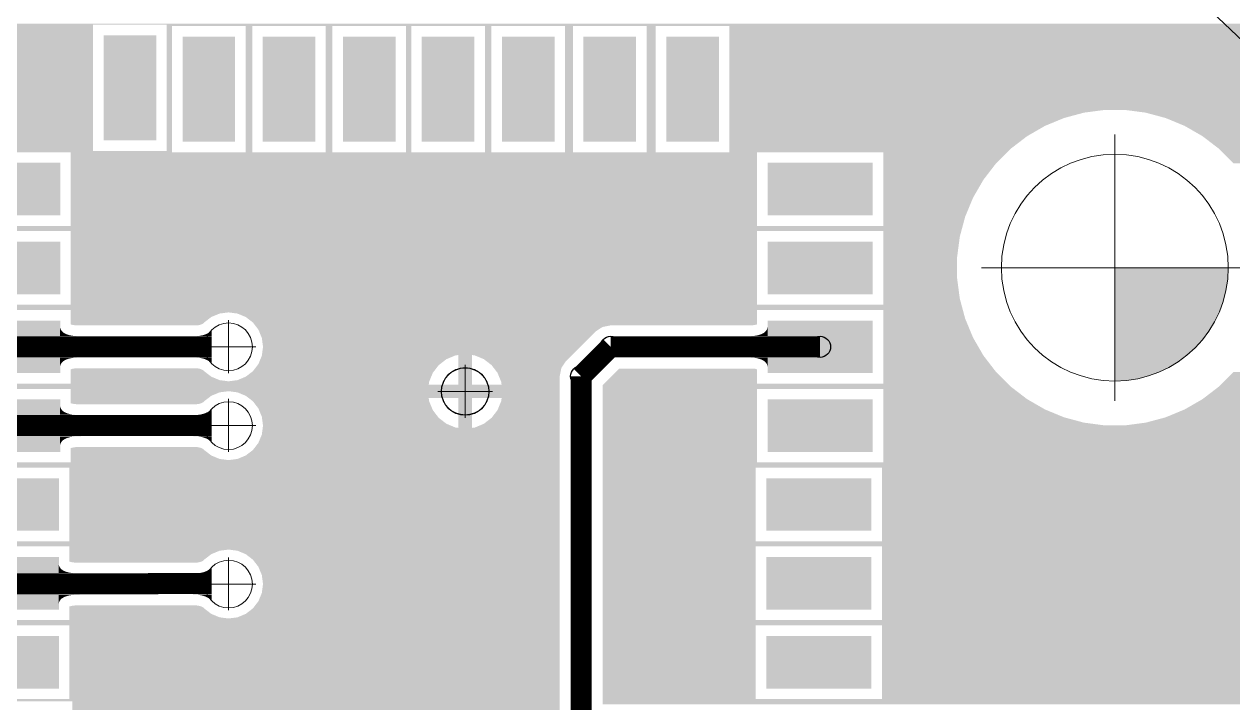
# Model space of a CAD drawing. Header units: millimetres. Extents: x -3633 to 871, y -630 to 261.
# Drawn here: x -1453.87 to -1407.72, y 173.95 to 199.87 of the extents above; entities that cross this region are included whole.
import ezdxf

# ---------------------------------------------------------------- set-up
doc = ezdxf.new("R2010")
doc.units = ezdxf.units.MM
for name, color, linetype in [('DRILL', 7, 'Continuous'), ('DRILL GOST', 7, 'Continuous'), ('TOP_LAYER', 7, 'Continuous'), ('TOP_PASTE', 8, 'Continuous')]:
    doc.layers.add(name, color=color, linetype=linetype)

# ---------------------------------------------------------------- blocks, each defined once
blk = doc.blocks.new('ROUND_26')
blk.add_circle((0, 0), 0.01772)
blk = doc.blocks.new('RECTANGLE_18')
blk.add_solid([(0.03937, 0.01969), (0.03937, -0.01969), (-0.03937, 0.01969), (-0.03937, -0.01969)])
blk = doc.blocks.new('RECTANGLE_19')
blk.add_solid([(0.01969, 0.03937), (0.01969, -0.03937), (-0.01969, 0.03937), (-0.01969, -0.03937)])
blk = doc.blocks.new('ROUND_2')
blk.add_circle((0, 0), 0.00787)

msp = doc.modelspace()

# ---------------------------------------------------------------- hatches: boundary and pattern name
at = {"layer": 'DRILL', "lineweight": 0}
h = msp.add_hatch(color=256, dxfattribs=at)
h.dxf.hatch_style = 1
h.paths.add_polyline_path([(-1407.891, 190.567), (-1412.223, 190.567), (-1412.223, 186.235, 0.414214)])

# ---------------------------------------------------------------- linework, layer by layer
for p, q in [((-1412.223, 190.567), (-1412.223, 195.653)), ((-1412.223, 194.899), (-1412.223, 186.235)), ((-1412.223, 194.002), (-1412.223, 187.25)), ((-1412.223, 193.479), (-1412.223, 187.755)), ((-1412.223, 190.567), (-1417.309, 190.567)), ((-1412.223, 190.567), (-1416.555, 190.567)), ((-1415.725, 190.567), (-1408.349, 190.567)), ((-1412.223, 190.567), (-1407.891, 190.567)), ((-1412.223, 190.567), (-1407.137, 190.567)), ((-1412.223, 190.567), (-1412.223, 185.481)), ((-1446.065, 188.562), (-1446.065, 186.54)), ((-1447.107, 187.543), (-1445.024, 187.543)), ((-1437.03, 186.857), (-1437.03, 184.835)), ((-1446.065, 185.552), (-1446.065, 183.53)), ((-1438.071, 185.838), (-1435.988, 185.838)), ((-1447.107, 184.533), (-1445.024, 184.533)), ((-1446.065, 179.502), (-1446.065, 177.48)), ((-1447.107, 178.483), (-1445.024, 178.483))]:
    msp.add_line(p, q, dxfattribs=at)
msp.add_circle((-1412.223, 190.567), 4.332, dxfattribs=at)
at = {"layer": 'DRILL GOST', "lineweight": 0}
for centre in [(-1446.065, 187.543), (-1437.03, 185.838), (-1446.065, 184.533), (-1446.065, 178.483)]:
    msp.add_circle(centre, 0.911, dxfattribs=at)
at = {"layer": 'TOP_LAYER', "const_width": 0.803, "elevation": 0}
for points in [[(-1454.498, 187.543), (-1446.711, 187.544)], [(-1432.601, 186.42), (-1431.478, 187.543)], [(-1431.478, 187.543), (-1423.477, 187.543)], [(-1432.601, 151.357), (-1432.601, 186.42)], [(-1454.498, 184.533), (-1446.711, 184.54)], [(-1455.167, 178.483), (-1446.711, 178.502)]]:
    msp.add_lwpolyline(points, dxfattribs=at)
at = {"layer": 'TOP_LAYER'}
for points in [[(-1452.503, 188.269), (-1452.503, 188.346), (-1452.495, 188.269), (-1452.503, 188.346)], [(-1425.487, 188.269), (-1425.479, 188.346), (-1425.479, 188.269), (-1425.479, 188.346)], [(-1452.503, 188.201), (-1452.503, 188.269), (-1452.47, 188.201), (-1452.495, 188.269)], [(-1452.503, 188.141), (-1452.503, 188.201), (-1452.43, 188.141), (-1452.47, 188.201)], [(-1452.503, 188.089), (-1452.503, 188.141), (-1452.373, 188.089), (-1452.43, 188.141)], [(-1452.503, 188.044), (-1452.503, 188.089), (-1452.3, 188.044), (-1452.373, 188.089)], [(-1452.503, 188.008), (-1452.503, 188.044), (-1452.211, 188.008), (-1452.3, 188.044)], [(-1452.503, 187.98), (-1452.503, 188.008), (-1452.106, 187.98), (-1452.211, 188.008)], [(-1452.503, 187.96), (-1452.503, 187.98), (-1451.985, 187.96), (-1452.106, 187.98)], [(-1452.503, 187.948), (-1452.503, 187.96), (-1451.847, 187.948), (-1451.985, 187.96)], [(-1452.503, 187.944), (-1452.503, 187.948), (-1451.694, 187.944), (-1451.847, 187.948)], [(-1452.503, 187.141), (-1452.503, 187.944), (-1451.694, 187.141), (-1451.694, 187.944)], [(-1447.417, 187.944), (-1447.323, 187.946), (-1446.711, 187.944), (-1446.711, 187.946)], [(-1447.417, 187.141), (-1447.417, 187.944), (-1446.711, 187.141), (-1446.711, 187.944)], [(-1447.323, 187.946), (-1447.235, 187.953), (-1446.711, 187.946), (-1446.711, 187.953)], [(-1447.235, 187.953), (-1447.152, 187.965), (-1446.711, 187.953), (-1446.711, 187.965)], [(-1447.152, 187.965), (-1447.074, 187.981), (-1446.711, 187.965), (-1446.711, 187.981)], [(-1447.074, 187.981), (-1447, 188.002), (-1446.711, 187.981), (-1446.711, 188.002)], [(-1447, 188.002), (-1446.932, 188.027), (-1446.711, 188.002), (-1446.711, 188.027)], [(-1446.932, 188.027), (-1446.869, 188.057), (-1446.711, 188.027), (-1446.711, 188.057)], [(-1446.869, 188.057), (-1446.811, 188.092), (-1446.711, 188.057), (-1446.711, 188.092)], [(-1446.811, 188.092), (-1446.758, 188.131), (-1446.711, 188.092), (-1446.711, 188.131)], [(-1446.758, 188.131), (-1446.711, 188.175), (-1446.711, 188.131), (-1446.711, 188.175)], [(-1426.282, 187.944), (-1426.129, 187.948), (-1425.479, 187.944), (-1425.479, 187.948)], [(-1426.282, 187.141), (-1426.282, 187.944), (-1425.479, 187.141), (-1425.479, 187.944)], [(-1426.129, 187.948), (-1425.993, 187.96), (-1425.479, 187.948), (-1425.479, 187.96)], [(-1425.993, 187.96), (-1425.872, 187.98), (-1425.479, 187.96), (-1425.479, 187.98)], [(-1425.872, 187.98), (-1425.768, 188.008), (-1425.479, 187.98), (-1425.479, 188.008)], [(-1425.768, 188.008), (-1425.679, 188.044), (-1425.479, 188.008), (-1425.479, 188.044)], [(-1425.679, 188.044), (-1425.607, 188.089), (-1425.479, 188.044), (-1425.479, 188.089)], [(-1425.607, 188.089), (-1425.551, 188.141), (-1425.479, 188.089), (-1425.479, 188.141)], [(-1425.551, 188.141), (-1425.511, 188.201), (-1425.479, 188.141), (-1425.479, 188.201)], [(-1425.511, 188.201), (-1425.487, 188.269), (-1425.479, 188.201), (-1425.479, 188.269)], [(-1452.503, 187.137), (-1452.503, 187.141), (-1451.847, 187.137), (-1451.694, 187.141)], [(-1452.503, 187.125), (-1452.503, 187.137), (-1451.985, 187.125), (-1451.847, 187.137)], [(-1452.503, 187.105), (-1452.503, 187.125), (-1452.106, 187.105), (-1451.985, 187.125)], [(-1452.503, 187.077), (-1452.503, 187.105), (-1452.211, 187.077), (-1452.106, 187.105)], [(-1452.503, 187.041), (-1452.503, 187.077), (-1452.3, 187.041), (-1452.211, 187.077)], [(-1452.503, 186.996), (-1452.503, 187.041), (-1452.373, 186.996), (-1452.3, 187.041)], [(-1452.503, 186.944), (-1452.503, 186.996), (-1452.43, 186.944), (-1452.373, 186.996)], [(-1452.503, 186.884), (-1452.503, 186.944), (-1452.47, 186.884), (-1452.43, 186.944)], [(-1447.323, 187.139), (-1447.417, 187.141), (-1446.711, 187.139), (-1446.711, 187.141)], [(-1447.235, 187.132), (-1447.323, 187.139), (-1446.711, 187.132), (-1446.711, 187.139)], [(-1447.152, 187.12), (-1447.235, 187.132), (-1446.711, 187.12), (-1446.711, 187.132)], [(-1447.074, 187.104), (-1447.152, 187.12), (-1446.711, 187.104), (-1446.711, 187.12)], [(-1447, 187.083), (-1447.074, 187.104), (-1446.711, 187.083), (-1446.711, 187.104)], [(-1446.932, 187.058), (-1447, 187.083), (-1446.711, 187.058), (-1446.711, 187.083)], [(-1446.869, 187.028), (-1446.932, 187.058), (-1446.711, 187.028), (-1446.711, 187.058)], [(-1446.811, 186.993), (-1446.869, 187.028), (-1446.711, 186.993), (-1446.711, 187.028)], [(-1446.758, 186.954), (-1446.811, 186.993), (-1446.711, 186.954), (-1446.711, 186.993)], [(-1446.711, 186.91), (-1446.758, 186.954), (-1446.711, 186.91), (-1446.711, 186.954)], [(-1426.129, 187.137), (-1426.282, 187.141), (-1425.479, 187.137), (-1425.479, 187.141)], [(-1425.993, 187.125), (-1426.129, 187.137), (-1425.479, 187.125), (-1425.479, 187.137)], [(-1425.872, 187.105), (-1425.993, 187.125), (-1425.479, 187.105), (-1425.479, 187.125)], [(-1425.768, 187.077), (-1425.872, 187.105), (-1425.479, 187.077), (-1425.479, 187.105)], [(-1425.679, 187.041), (-1425.768, 187.077), (-1425.479, 187.041), (-1425.479, 187.077)], [(-1425.607, 186.996), (-1425.679, 187.041), (-1425.479, 186.996), (-1425.479, 187.041)], [(-1425.551, 186.944), (-1425.607, 186.996), (-1425.479, 186.944), (-1425.479, 186.996)], [(-1425.511, 186.884), (-1425.551, 186.944), (-1425.479, 186.884), (-1425.479, 186.944)], [(-1452.503, 186.816), (-1452.503, 186.884), (-1452.495, 186.816), (-1452.47, 186.884)], [(-1452.503, 186.739), (-1452.503, 186.816), (-1452.503, 186.739), (-1452.495, 186.816)], [(-1425.487, 186.816), (-1425.511, 186.884), (-1425.479, 186.816), (-1425.479, 186.884)], [(-1425.479, 186.739), (-1425.487, 186.816), (-1425.479, 186.739), (-1425.479, 186.816)], [(-1452.503, 185.26), (-1452.503, 185.336), (-1452.495, 185.26), (-1452.503, 185.336)], [(-1452.503, 185.191), (-1452.503, 185.26), (-1452.47, 185.191), (-1452.495, 185.26)], [(-1452.503, 185.131), (-1452.503, 185.191), (-1452.43, 185.131), (-1452.47, 185.191)], [(-1452.503, 185.079), (-1452.503, 185.131), (-1452.373, 185.079), (-1452.43, 185.131)], [(-1452.503, 185.035), (-1452.503, 185.079), (-1452.3, 185.035), (-1452.373, 185.079)], [(-1446.869, 185.047), (-1446.811, 185.082), (-1446.711, 185.047), (-1446.711, 185.082)], [(-1446.811, 185.082), (-1446.758, 185.121), (-1446.711, 185.082), (-1446.711, 185.121)], [(-1446.758, 185.121), (-1446.711, 185.165), (-1446.711, 185.121), (-1446.711, 185.165)], [(-1452.503, 184.999), (-1452.503, 185.035), (-1452.211, 184.999), (-1452.3, 185.035)], [(-1452.503, 184.97), (-1452.503, 184.999), (-1452.106, 184.97), (-1452.211, 184.999)], [(-1452.503, 184.95), (-1452.503, 184.97), (-1451.985, 184.95), (-1452.106, 184.97)], [(-1452.503, 184.938), (-1452.503, 184.95), (-1451.847, 184.938), (-1451.985, 184.95)], [(-1452.503, 184.934), (-1452.503, 184.938), (-1451.694, 184.934), (-1451.847, 184.938)], [(-1452.503, 184.131), (-1452.503, 184.934), (-1451.694, 184.131), (-1451.694, 184.934)], [(-1447.417, 184.934), (-1447.323, 184.937), (-1446.711, 184.934), (-1446.711, 184.937)], [(-1447.417, 184.131), (-1447.417, 184.934), (-1446.711, 184.131), (-1446.711, 184.934)], [(-1447.323, 184.937), (-1447.235, 184.944), (-1446.711, 184.937), (-1446.711, 184.944)], [(-1447.235, 184.944), (-1447.152, 184.955), (-1446.711, 184.944), (-1446.711, 184.955)], [(-1447.152, 184.955), (-1447.074, 184.971), (-1446.711, 184.955), (-1446.711, 184.971)], [(-1447.074, 184.971), (-1447, 184.992), (-1446.711, 184.971), (-1446.711, 184.992)], [(-1447, 184.992), (-1446.932, 185.017), (-1446.711, 184.992), (-1446.711, 185.017)], [(-1446.932, 185.017), (-1446.869, 185.047), (-1446.711, 185.017), (-1446.711, 185.047)], [(-1452.503, 184.127), (-1452.503, 184.131), (-1451.847, 184.127), (-1451.694, 184.131)], [(-1452.503, 184.115), (-1452.503, 184.127), (-1451.985, 184.115), (-1451.847, 184.127)], [(-1452.503, 184.095), (-1452.503, 184.115), (-1452.106, 184.095), (-1451.985, 184.115)], [(-1452.503, 184.067), (-1452.503, 184.095), (-1452.211, 184.067), (-1452.106, 184.095)], [(-1452.503, 184.031), (-1452.503, 184.067), (-1452.3, 184.031), (-1452.211, 184.067)], [(-1452.503, 183.987), (-1452.503, 184.031), (-1452.373, 183.987), (-1452.3, 184.031)], [(-1452.503, 183.934), (-1452.503, 183.987), (-1452.43, 183.934), (-1452.373, 183.987)], [(-1452.503, 183.874), (-1452.503, 183.934), (-1452.47, 183.874), (-1452.43, 183.934)], [(-1452.503, 183.806), (-1452.503, 183.874), (-1452.495, 183.806), (-1452.47, 183.874)], [(-1452.503, 183.73), (-1452.503, 183.806), (-1452.503, 183.73), (-1452.495, 183.806)], [(-1447.323, 184.129), (-1447.417, 184.131), (-1446.711, 184.129), (-1446.711, 184.131)], [(-1447.235, 184.122), (-1447.323, 184.129), (-1446.711, 184.122), (-1446.711, 184.129)], [(-1447.152, 184.11), (-1447.235, 184.122), (-1446.711, 184.11), (-1446.711, 184.122)], [(-1447.074, 184.094), (-1447.152, 184.11), (-1446.711, 184.094), (-1446.711, 184.11)], [(-1447, 184.073), (-1447.074, 184.094), (-1446.711, 184.073), (-1446.711, 184.094)], [(-1446.932, 184.048), (-1447, 184.073), (-1446.711, 184.048), (-1446.711, 184.073)], [(-1446.869, 184.018), (-1446.932, 184.048), (-1446.711, 184.018), (-1446.711, 184.048)], [(-1446.811, 183.983), (-1446.869, 184.018), (-1446.711, 183.983), (-1446.711, 184.018)], [(-1446.758, 183.944), (-1446.811, 183.983), (-1446.711, 183.944), (-1446.711, 183.983)], [(-1446.711, 183.9), (-1446.758, 183.944), (-1446.711, 183.9), (-1446.711, 183.944)], [(-1452.553, 179.21), (-1452.553, 179.286), (-1452.545, 179.21), (-1452.553, 179.286)], [(-1452.553, 179.142), (-1452.553, 179.21), (-1452.521, 179.142), (-1452.545, 179.21)], [(-1452.553, 179.081), (-1452.553, 179.142), (-1452.48, 179.081), (-1452.521, 179.142)], [(-1452.553, 179.029), (-1452.553, 179.081), (-1452.424, 179.029), (-1452.48, 179.081)], [(-1446.811, 179.032), (-1446.758, 179.072), (-1446.711, 179.032), (-1446.711, 179.072)], [(-1446.758, 179.072), (-1446.711, 179.115), (-1446.711, 179.072), (-1446.711, 179.115)], [(-1452.553, 178.985), (-1452.553, 179.029), (-1452.351, 178.985), (-1452.424, 179.029)], [(-1452.553, 178.949), (-1452.553, 178.985), (-1452.262, 178.949), (-1452.351, 178.985)], [(-1452.553, 178.921), (-1452.553, 178.949), (-1452.156, 178.921), (-1452.262, 178.949)], [(-1452.553, 178.901), (-1452.553, 178.921), (-1452.035, 178.901), (-1452.156, 178.921)], [(-1452.553, 178.889), (-1452.553, 178.901), (-1451.897, 178.889), (-1452.035, 178.901)], [(-1452.553, 178.885), (-1452.553, 178.889), (-1451.744, 178.885), (-1451.897, 178.889)], [(-1452.553, 178.081), (-1452.553, 178.885), (-1451.744, 178.081), (-1451.744, 178.885)], [(-1447.417, 178.885), (-1447.323, 178.887), (-1446.711, 178.885), (-1446.711, 178.887)], [(-1447.417, 178.081), (-1447.417, 178.885), (-1446.711, 178.081), (-1446.711, 178.885)], [(-1447.323, 178.887), (-1447.235, 178.894), (-1446.711, 178.887), (-1446.711, 178.894)], [(-1447.235, 178.894), (-1447.152, 178.905), (-1446.711, 178.894), (-1446.711, 178.905)], [(-1447.152, 178.905), (-1447.074, 178.922), (-1446.711, 178.905), (-1446.711, 178.922)], [(-1447.074, 178.922), (-1447, 178.942), (-1446.711, 178.922), (-1446.711, 178.942)], [(-1447, 178.942), (-1446.932, 178.968), (-1446.711, 178.942), (-1446.711, 178.968)], [(-1446.932, 178.968), (-1446.869, 178.998), (-1446.711, 178.968), (-1446.711, 178.998)], [(-1446.869, 178.998), (-1446.811, 179.032), (-1446.711, 178.998), (-1446.711, 179.032)], [(-1452.553, 178.077), (-1452.553, 178.081), (-1451.897, 178.077), (-1451.744, 178.081)], [(-1452.553, 178.065), (-1452.553, 178.077), (-1452.035, 178.065), (-1451.897, 178.077)], [(-1452.553, 178.045), (-1452.553, 178.065), (-1452.156, 178.045), (-1452.035, 178.065)], [(-1452.553, 178.017), (-1452.553, 178.045), (-1452.262, 178.017), (-1452.156, 178.045)], [(-1452.553, 177.981), (-1452.553, 178.017), (-1452.351, 177.981), (-1452.262, 178.017)], [(-1452.553, 177.937), (-1452.553, 177.981), (-1452.424, 177.937), (-1452.351, 177.981)], [(-1452.553, 177.885), (-1452.553, 177.937), (-1452.48, 177.885), (-1452.424, 177.937)], [(-1452.553, 177.824), (-1452.553, 177.885), (-1452.521, 177.824), (-1452.48, 177.885)], [(-1452.553, 177.756), (-1452.553, 177.824), (-1452.545, 177.756), (-1452.521, 177.824)], [(-1452.553, 177.68), (-1452.553, 177.756), (-1452.553, 177.68), (-1452.545, 177.756)], [(-1447.323, 178.079), (-1447.417, 178.081), (-1446.711, 178.079), (-1446.711, 178.081)], [(-1447.235, 178.072), (-1447.323, 178.079), (-1446.711, 178.072), (-1446.711, 178.079)], [(-1447.152, 178.061), (-1447.235, 178.072), (-1446.711, 178.061), (-1446.711, 178.072)], [(-1447.074, 178.044), (-1447.152, 178.061), (-1446.711, 178.044), (-1446.711, 178.061)], [(-1447, 178.024), (-1447.074, 178.044), (-1446.711, 178.024), (-1446.711, 178.044)], [(-1446.932, 177.998), (-1447, 178.024), (-1446.711, 177.998), (-1446.711, 178.024)], [(-1446.869, 177.968), (-1446.932, 177.998), (-1446.711, 177.968), (-1446.711, 177.998)], [(-1446.811, 177.934), (-1446.869, 177.968), (-1446.711, 177.934), (-1446.711, 177.968)], [(-1446.758, 177.894), (-1446.811, 177.934), (-1446.711, 177.894), (-1446.711, 177.934)], [(-1446.711, 177.851), (-1446.758, 177.894), (-1446.711, 177.851), (-1446.711, 177.894)]]:
    msp.add_solid(points, dxfattribs=at)
at = {"layer": 'TOP_PASTE'}
msp.add_circle((-1483.212, 119.578), 110, dxfattribs=at)
for points in [[(-1467.018, 199.185), (-1466.931, 199.843), (-1451.236, 199.185), (-1451.236, 199.843)], [(-1466.931, 199.843), (-1466.925, 199.893), (-1406.951, 199.843), (-1407.004, 199.893)], [(-1448.425, 199.793), (-1448.425, 199.843), (-1406.898, 199.793), (-1406.951, 199.843)], [(-1448.425, 195.024), (-1448.425, 199.793), (-1448.224, 195.024), (-1448.224, 199.793)], [(-1445.413, 194.974), (-1445.413, 199.793), (-1445.162, 194.974), (-1445.162, 199.793)], [(-1442.351, 194.974), (-1442.351, 199.793), (-1442.1, 194.974), (-1442.1, 199.793)], [(-1439.289, 194.974), (-1439.289, 199.793), (-1439.088, 194.974), (-1439.088, 199.793)], [(-1436.277, 194.974), (-1436.277, 199.793), (-1436.026, 194.974), (-1436.026, 199.793)], [(-1433.215, 194.974), (-1433.215, 199.793), (-1432.914, 194.974), (-1432.914, 199.793)], [(-1430.103, 194.974), (-1430.103, 199.793), (-1429.751, 194.974), (-1429.751, 199.793)], [(-1426.94, 198.201), (-1426.94, 199.793), (-1405.22, 198.201), (-1406.898, 199.793)], [(-1467.291, 198.526), (-1467.018, 199.185), (-1451.236, 198.526), (-1451.236, 199.185)], [(-1467.725, 197.96), (-1467.291, 198.526), (-1451.236, 197.96), (-1451.236, 198.526)], [(-1426.94, 196.591), (-1426.94, 198.201), (-1403.653, 196.591), (-1405.22, 198.201)], [(-1468.292, 197.525), (-1467.725, 197.96), (-1451.236, 197.525), (-1451.236, 197.96)], [(-1562.046, 196.591), (-1561.478, 197.159), (-1451.236, 196.591), (-1451.236, 197.159)], [(-1469.659, 197.159), (-1468.951, 197.252), (-1451.236, 197.159), (-1451.236, 197.252)], [(-1468.951, 197.252), (-1468.292, 197.525), (-1451.236, 197.252), (-1451.236, 197.525)], [(-1553.023, 196.488), (-1553.806, 196.591), (-1451.236, 196.488), (-1451.236, 196.591)], [(-1552.261, 196.283), (-1553.023, 196.488), (-1451.236, 196.283), (-1451.236, 196.488)], [(-1551.531, 195.981), (-1552.261, 196.283), (-1451.236, 195.981), (-1451.236, 196.283)], [(-1426.94, 196.488), (-1426.94, 196.591), (-1413.4, 196.488), (-1412.618, 196.591)], [(-1426.94, 196.283), (-1426.94, 196.488), (-1414.163, 196.283), (-1413.4, 196.488)], [(-1426.94, 195.981), (-1426.94, 196.283), (-1414.893, 195.981), (-1414.163, 196.283)], [(-1411.045, 196.488), (-1411.828, 196.591), (-1403.553, 196.488), (-1403.653, 196.591)], [(-1410.282, 196.283), (-1411.045, 196.488), (-1403.354, 196.283), (-1403.553, 196.488)], [(-1409.553, 195.981), (-1410.282, 196.283), (-1403.06, 195.981), (-1403.354, 196.283)], [(-1550.847, 195.586), (-1551.531, 195.981), (-1451.236, 195.586), (-1451.236, 195.981)], [(-1426.94, 195.586), (-1426.94, 195.981), (-1415.576, 195.586), (-1414.893, 195.981)], [(-1408.869, 195.586), (-1409.553, 195.981), (-1402.676, 195.586), (-1403.06, 195.981)], [(-1550.221, 195.106), (-1550.847, 195.586), (-1451.236, 195.106), (-1451.236, 195.586)], [(-1426.94, 195.106), (-1426.94, 195.586), (-1416.203, 195.106), (-1415.576, 195.586)], [(-1408.243, 195.106), (-1408.869, 195.586), (-1402.208, 195.106), (-1402.676, 195.586)], [(-1550.139, 195.024), (-1550.221, 195.106), (-1451.236, 195.024), (-1451.236, 195.106)], [(-1550.089, 194.974), (-1550.139, 195.024), (-1448.224, 194.974), (-1448.224, 195.024)], [(-1452.089, 192.163), (-1452.089, 194.974), (-1425.886, 192.163), (-1425.886, 194.974)], [(-1426.94, 194.974), (-1426.94, 195.106), (-1416.335, 194.974), (-1416.203, 195.106)], [(-1421.067, 194.547), (-1421.067, 194.974), (-1416.761, 194.547), (-1416.335, 194.974)], [(-1408.173, 195.036), (-1408.243, 195.106), (-1402.141, 195.036), (-1402.208, 195.106)], [(-1407.684, 194.547), (-1408.173, 195.036), (-1401.702, 194.547), (-1402.141, 195.036)], [(-1421.067, 193.921), (-1421.067, 194.547), (-1417.242, 193.921), (-1416.761, 194.547)], [(-1421.067, 193.237), (-1421.067, 193.921), (-1417.637, 193.237), (-1417.242, 193.921)], [(-1421.067, 192.507), (-1421.067, 193.237), (-1417.939, 192.507), (-1417.637, 193.237)], [(-1421.067, 192.163), (-1421.067, 192.507), (-1418.031, 192.163), (-1417.939, 192.507)], [(-1533.365, 192.14), (-1533.388, 192.163), (-1418.038, 192.14), (-1418.031, 192.163)], [(-1533.307, 192.089), (-1533.365, 192.14), (-1418.051, 192.089), (-1418.038, 192.14)], [(-1500.488, 192.044), (-1500.829, 192.089), (-1418.063, 192.044), (-1418.051, 192.089)], [(-1500.295, 191.964), (-1500.488, 192.044), (-1418.085, 191.964), (-1418.063, 192.044)], [(-1452.089, 189.153), (-1452.089, 191.964), (-1425.886, 189.153), (-1425.886, 191.964)], [(-1421.067, 191.745), (-1421.067, 191.964), (-1418.143, 191.745), (-1418.085, 191.964)], [(-1421.067, 190.962), (-1421.067, 191.745), (-1418.246, 190.962), (-1418.143, 191.745)], [(-1421.067, 190.172), (-1421.067, 190.962), (-1418.246, 190.172), (-1418.246, 190.962)], [(-1421.067, 189.389), (-1421.067, 190.172), (-1418.143, 189.389), (-1418.246, 190.172)], [(-1421.067, 189.153), (-1421.067, 189.389), (-1418.08, 189.153), (-1418.143, 189.389)], [(-1499.901, 188.948), (-1499.902, 189.153), (-1418.025, 188.948), (-1418.08, 189.153)], [(-1452.089, 188.859), (-1452.089, 188.948), (-1425.886, 188.859), (-1425.886, 188.948)], [(-1452.089, 188.814), (-1452.089, 188.859), (-1446.406, 188.814), (-1446.065, 188.859)], [(-1452.089, 188.683), (-1452.089, 188.814), (-1446.724, 188.683), (-1446.406, 188.814)], [(-1445.725, 188.814), (-1446.065, 188.859), (-1425.886, 188.814), (-1425.886, 188.859)], [(-1445.407, 188.683), (-1445.725, 188.814), (-1425.886, 188.683), (-1425.886, 188.814)], [(-1421.067, 188.627), (-1421.067, 188.948), (-1417.939, 188.627), (-1418.025, 188.948)], [(-1452.089, 188.473), (-1452.089, 188.683), (-1446.996, 188.473), (-1446.724, 188.683)], [(-1452.089, 188.458), (-1452.089, 188.473), (-1447.008, 188.458), (-1446.996, 188.473)], [(-1452.089, 188.447), (-1452.089, 188.458), (-1447.02, 188.447), (-1447.008, 188.458)], [(-1452.089, 188.433), (-1452.089, 188.447), (-1447.039, 188.433), (-1447.02, 188.447)], [(-1452.089, 188.419), (-1452.089, 188.433), (-1447.063, 188.419), (-1447.039, 188.433)], [(-1452.089, 188.405), (-1452.089, 188.419), (-1447.092, 188.405), (-1447.063, 188.419)], [(-1452.089, 188.401), (-1452.089, 188.405), (-1447.103, 188.401), (-1447.092, 188.405)], [(-1452.081, 188.397), (-1452.089, 188.401), (-1447.112, 188.397), (-1447.103, 188.401)], [(-1452.058, 188.391), (-1452.081, 188.397), (-1447.128, 188.391), (-1447.112, 188.397)], [(-1452.02, 188.381), (-1452.058, 188.391), (-1447.164, 188.381), (-1447.128, 188.391)], [(-1452.008, 188.379), (-1452.02, 188.381), (-1447.171, 188.379), (-1447.164, 188.381)], [(-1451.945, 188.369), (-1452.008, 188.379), (-1447.221, 188.369), (-1447.171, 188.379)], [(-1451.934, 188.367), (-1451.945, 188.369), (-1447.235, 188.367), (-1447.221, 188.369)], [(-1451.873, 188.361), (-1451.934, 188.367), (-1447.273, 188.361), (-1447.235, 188.367)], [(-1445.135, 188.473), (-1445.407, 188.683), (-1425.886, 188.473), (-1425.886, 188.683)], [(-1445.08, 188.402), (-1445.135, 188.473), (-1425.886, 188.402), (-1425.886, 188.473)], [(-1445.076, 188.397), (-1445.08, 188.402), (-1425.899, 188.397), (-1425.886, 188.402)], [(-1445.064, 188.381), (-1445.076, 188.397), (-1425.959, 188.381), (-1425.899, 188.397)], [(-1445.053, 188.367), (-1445.064, 188.381), (-1426.044, 188.367), (-1425.959, 188.381)], [(-1445.049, 188.361), (-1445.053, 188.367), (-1426.103, 188.361), (-1426.044, 188.367)], [(-1445.001, 188.299), (-1445.049, 188.361), (-1431.791, 188.299), (-1431.478, 188.361)], [(-1421.067, 187.897), (-1421.067, 188.627), (-1417.637, 187.897), (-1417.939, 188.627)], [(-1444.925, 188.201), (-1445.001, 188.299), (-1431.939, 188.201), (-1431.791, 188.299)], [(-1444.893, 188.122), (-1444.925, 188.201), (-1432.057, 188.122), (-1431.939, 188.201)], [(-1444.794, 187.883), (-1444.893, 188.122), (-1432.295, 187.883), (-1432.057, 188.122)], [(-1444.749, 187.543), (-1444.794, 187.883), (-1432.636, 187.543), (-1432.295, 187.883)], [(-1421.067, 187.213), (-1421.067, 187.897), (-1417.242, 187.213), (-1417.637, 187.897)], [(-1444.79, 187.23), (-1444.749, 187.543), (-1432.949, 187.23), (-1432.636, 187.543)], [(-1444.925, 186.884), (-1444.847, 187.073), (-1437.988, 186.884), (-1437.743, 187.073)], [(-1444.847, 187.073), (-1444.794, 187.202), (-1437.743, 187.073), (-1437.431, 187.202)], [(-1444.794, 187.202), (-1444.792, 187.215), (-1437.431, 187.202), (-1437.399, 187.215)], [(-1444.792, 187.215), (-1444.79, 187.23), (-1437.399, 187.215), (-1437.285, 187.23)], [(-1437.285, 186.093), (-1437.285, 187.23), (-1436.775, 186.093), (-1436.775, 187.23)], [(-1436.661, 187.215), (-1436.775, 187.23), (-1432.964, 187.215), (-1432.949, 187.23)], [(-1436.317, 187.073), (-1436.661, 187.215), (-1433.106, 187.073), (-1432.964, 187.215)], [(-1436.221, 186.999), (-1436.317, 187.073), (-1433.18, 186.999), (-1433.106, 187.073)], [(-1436.022, 186.846), (-1436.221, 186.999), (-1433.282, 186.846), (-1433.18, 186.999)], [(-1421.067, 186.587), (-1421.067, 187.213), (-1416.761, 186.587), (-1417.242, 187.213)], [(-1452.089, 186.685), (-1452.081, 186.688), (-1447.103, 186.685), (-1447.112, 186.688)], [(-1452.089, 186.68), (-1452.089, 186.685), (-1447.092, 186.68), (-1447.103, 186.685)], [(-1452.089, 186.666), (-1452.089, 186.68), (-1447.063, 186.666), (-1447.092, 186.68)], [(-1452.089, 186.652), (-1452.089, 186.666), (-1447.039, 186.652), (-1447.063, 186.666)], [(-1452.089, 186.638), (-1452.089, 186.652), (-1447.02, 186.638), (-1447.039, 186.652)], [(-1452.089, 186.627), (-1452.089, 186.638), (-1447.008, 186.627), (-1447.02, 186.638)], [(-1452.089, 186.612), (-1452.089, 186.627), (-1446.996, 186.612), (-1447.008, 186.627)], [(-1452.089, 186.403), (-1452.089, 186.612), (-1446.724, 186.403), (-1446.996, 186.612)], [(-1452.081, 186.688), (-1452.058, 186.694), (-1447.112, 186.688), (-1447.128, 186.694)], [(-1452.058, 186.694), (-1452.02, 186.704), (-1447.128, 186.694), (-1447.164, 186.704)], [(-1452.02, 186.704), (-1452.008, 186.706), (-1447.164, 186.704), (-1447.171, 186.706)], [(-1452.008, 186.706), (-1451.945, 186.716), (-1447.171, 186.706), (-1447.221, 186.716)], [(-1451.945, 186.716), (-1451.934, 186.718), (-1447.221, 186.716), (-1447.235, 186.718)], [(-1451.934, 186.718), (-1451.873, 186.724), (-1447.235, 186.718), (-1447.273, 186.724)], [(-1445.407, 186.403), (-1445.214, 186.551), (-1438.326, 186.403), (-1438.265, 186.551)], [(-1445.214, 186.551), (-1445.135, 186.612), (-1438.265, 186.551), (-1438.218, 186.612)], [(-1445.135, 186.612), (-1444.955, 186.846), (-1438.218, 186.612), (-1438.038, 186.846)], [(-1444.955, 186.846), (-1444.925, 186.884), (-1438.038, 186.846), (-1437.988, 186.884)], [(-1435.935, 186.733), (-1436.022, 186.846), (-1433.357, 186.733), (-1433.282, 186.846)], [(-1435.795, 186.551), (-1435.935, 186.733), (-1433.394, 186.551), (-1433.357, 186.733)], [(-1435.741, 186.42), (-1435.795, 186.551), (-1433.42, 186.42), (-1433.394, 186.551)], [(-1431.725, 186.137), (-1431.18, 186.683), (-1425.886, 186.137), (-1425.886, 186.683)], [(-1431.18, 186.683), (-1431.174, 186.688), (-1425.886, 186.683), (-1425.899, 186.688)], [(-1431.174, 186.688), (-1431.158, 186.704), (-1425.899, 186.688), (-1425.959, 186.704)], [(-1421.067, 186.137), (-1421.067, 186.587), (-1416.311, 186.137), (-1416.761, 186.587)], [(-1408.243, 186.029), (-1407.684, 186.587), (-1394.602, 186.029), (-1395.028, 186.587)], [(-1499.889, 186.093), (-1499.889, 186.137), (-1438.422, 186.093), (-1438.416, 186.137)], [(-1499.889, 185.938), (-1499.889, 186.093), (-1433.42, 185.938), (-1433.42, 186.093)], [(-1452.089, 186.271), (-1452.089, 186.403), (-1446.406, 186.271), (-1446.724, 186.403)], [(-1452.089, 186.226), (-1452.089, 186.271), (-1446.065, 186.226), (-1446.406, 186.271)], [(-1452.089, 186.207), (-1452.089, 186.226), (-1438.407, 186.207), (-1438.399, 186.226)], [(-1452.089, 186.137), (-1452.089, 186.207), (-1438.416, 186.137), (-1438.407, 186.207)], [(-1446.065, 186.226), (-1445.725, 186.271), (-1438.399, 186.226), (-1438.381, 186.271)], [(-1445.725, 186.271), (-1445.407, 186.403), (-1438.381, 186.271), (-1438.326, 186.403)], [(-1435.653, 186.207), (-1435.741, 186.42), (-1433.42, 186.207), (-1433.42, 186.42)], [(-1435.638, 186.093), (-1435.653, 186.207), (-1433.42, 186.093), (-1433.42, 186.207)], [(-1431.782, 186.081), (-1431.725, 186.137), (-1416.255, 186.081), (-1416.311, 186.137)], [(-1431.782, 186.029), (-1431.782, 186.081), (-1416.203, 186.029), (-1416.255, 186.081)], [(-1431.782, 185.938), (-1431.782, 186.029), (-1416.085, 185.938), (-1416.203, 186.029)], [(-1408.869, 185.548), (-1408.243, 186.029), (-1394.235, 185.548), (-1394.602, 186.029)], [(-1452.089, 185.849), (-1452.089, 185.938), (-1433.42, 185.849), (-1433.42, 185.938)], [(-1452.089, 185.804), (-1452.089, 185.849), (-1446.406, 185.804), (-1446.065, 185.849)], [(-1452.089, 185.673), (-1452.089, 185.804), (-1446.724, 185.673), (-1446.406, 185.804)], [(-1452.089, 185.464), (-1452.089, 185.673), (-1446.996, 185.464), (-1446.724, 185.673)], [(-1445.725, 185.804), (-1446.065, 185.849), (-1433.42, 185.804), (-1433.42, 185.849)], [(-1445.407, 185.673), (-1445.725, 185.804), (-1433.42, 185.673), (-1433.42, 185.804)], [(-1445.29, 185.583), (-1445.407, 185.673), (-1433.42, 185.583), (-1433.42, 185.673)], [(-1445.141, 185.469), (-1445.29, 185.583), (-1438.407, 185.469), (-1438.422, 185.583)], [(-1437.285, 184.446), (-1437.285, 185.583), (-1436.775, 184.446), (-1436.775, 185.583)], [(-1435.653, 185.469), (-1435.638, 185.583), (-1433.42, 185.469), (-1433.42, 185.583)], [(-1431.782, 183.127), (-1431.782, 185.938), (-1425.886, 183.127), (-1425.886, 185.938)], [(-1421.067, 185.548), (-1421.067, 185.938), (-1415.576, 185.548), (-1416.085, 185.938)], [(-1421.067, 185.153), (-1421.067, 185.548), (-1414.893, 185.153), (-1415.576, 185.548)], [(-1409.553, 185.153), (-1408.869, 185.548), (-1393.934, 185.153), (-1394.235, 185.548)], [(-1452.089, 185.448), (-1452.089, 185.464), (-1447.008, 185.448), (-1446.996, 185.464)], [(-1452.089, 185.437), (-1452.089, 185.448), (-1447.02, 185.437), (-1447.008, 185.448)], [(-1452.089, 185.423), (-1452.089, 185.437), (-1447.039, 185.423), (-1447.02, 185.437)], [(-1452.089, 185.409), (-1452.089, 185.423), (-1447.063, 185.409), (-1447.039, 185.423)], [(-1452.089, 185.395), (-1452.089, 185.409), (-1447.092, 185.395), (-1447.063, 185.409)], [(-1452.089, 185.391), (-1452.089, 185.395), (-1447.103, 185.391), (-1447.092, 185.395)], [(-1452.081, 185.388), (-1452.089, 185.391), (-1447.112, 185.388), (-1447.103, 185.391)], [(-1452.058, 185.381), (-1452.081, 185.388), (-1447.128, 185.381), (-1447.112, 185.388)], [(-1452.02, 185.371), (-1452.058, 185.381), (-1447.164, 185.371), (-1447.128, 185.381)], [(-1452.008, 185.369), (-1452.02, 185.371), (-1447.171, 185.369), (-1447.164, 185.371)], [(-1451.945, 185.359), (-1452.008, 185.369), (-1447.221, 185.359), (-1447.171, 185.369)], [(-1451.934, 185.357), (-1451.945, 185.359), (-1447.235, 185.357), (-1447.221, 185.359)], [(-1451.873, 185.352), (-1451.934, 185.357), (-1447.273, 185.352), (-1447.235, 185.357)], [(-1445.135, 185.464), (-1445.141, 185.469), (-1438.405, 185.464), (-1438.407, 185.469)], [(-1444.925, 185.191), (-1445.135, 185.464), (-1438.292, 185.191), (-1438.405, 185.464)], [(-1444.898, 185.125), (-1444.925, 185.191), (-1438.265, 185.125), (-1438.292, 185.191)], [(-1444.794, 184.873), (-1444.898, 185.125), (-1438.072, 184.873), (-1438.265, 185.125)], [(-1436.022, 184.83), (-1435.795, 185.125), (-1433.42, 184.83), (-1433.42, 185.125)], [(-1435.795, 185.125), (-1435.653, 185.469), (-1433.42, 185.125), (-1433.42, 185.469)], [(-1421.067, 184.851), (-1421.067, 185.153), (-1414.163, 184.851), (-1414.893, 185.153)], [(-1410.282, 184.851), (-1409.553, 185.153), (-1393.703, 184.851), (-1393.934, 185.153)], [(-1444.788, 184.83), (-1444.794, 184.873), (-1438.038, 184.83), (-1438.072, 184.873)], [(-1444.758, 184.603), (-1444.788, 184.83), (-1437.743, 184.603), (-1438.038, 184.83)], [(-1436.317, 184.603), (-1436.022, 184.83), (-1433.42, 184.603), (-1433.42, 184.83)], [(-1421.067, 184.647), (-1421.067, 184.851), (-1413.4, 184.647), (-1414.163, 184.851)], [(-1421.067, 184.543), (-1421.067, 184.647), (-1412.618, 184.543), (-1413.4, 184.647)], [(-1411.828, 184.543), (-1411.045, 184.647), (-1393.487, 184.543), (-1393.559, 184.647)], [(-1411.045, 184.647), (-1410.314, 184.842), (-1393.559, 184.647), (-1393.697, 184.842)], [(-1410.314, 184.842), (-1410.282, 184.851), (-1393.697, 184.842), (-1393.703, 184.851)], [(-1444.925, 183.875), (-1444.794, 184.192), (-1433.42, 183.875), (-1433.42, 184.192)], [(-1444.794, 184.192), (-1444.76, 184.446), (-1433.42, 184.192), (-1433.42, 184.446)], [(-1444.76, 184.446), (-1444.758, 184.461), (-1437.285, 184.446), (-1437.399, 184.461)], [(-1444.749, 184.533), (-1444.758, 184.603), (-1437.573, 184.533), (-1437.743, 184.603)], [(-1444.758, 184.461), (-1444.749, 184.533), (-1437.399, 184.461), (-1437.573, 184.533)], [(-1436.775, 184.446), (-1436.661, 184.461), (-1433.42, 184.446), (-1433.42, 184.461)], [(-1436.661, 184.461), (-1436.317, 184.603), (-1433.42, 184.461), (-1433.42, 184.603)], [(-1421.067, 183.127), (-1421.067, 184.543), (-1392.493, 183.127), (-1393.487, 184.543)], [(-1452.058, 183.684), (-1452.02, 183.694), (-1447.128, 183.684), (-1447.164, 183.694)], [(-1452.02, 183.694), (-1452.008, 183.696), (-1447.164, 183.694), (-1447.171, 183.696)], [(-1452.008, 183.696), (-1451.945, 183.707), (-1447.171, 183.696), (-1447.221, 183.707)], [(-1451.945, 183.707), (-1451.934, 183.709), (-1447.221, 183.707), (-1447.235, 183.709)], [(-1451.934, 183.709), (-1451.873, 183.714), (-1447.235, 183.709), (-1447.273, 183.714)], [(-1445.135, 183.602), (-1444.925, 183.875), (-1433.42, 183.602), (-1433.42, 183.875)], [(-1452.089, 183.675), (-1452.081, 183.678), (-1447.103, 183.675), (-1447.112, 183.678)], [(-1452.089, 183.671), (-1452.089, 183.675), (-1447.092, 183.671), (-1447.103, 183.675)], [(-1452.089, 183.657), (-1452.089, 183.671), (-1447.063, 183.657), (-1447.092, 183.671)], [(-1452.089, 183.642), (-1452.089, 183.657), (-1447.039, 183.642), (-1447.063, 183.657)], [(-1452.089, 183.628), (-1452.089, 183.642), (-1447.02, 183.628), (-1447.039, 183.642)], [(-1452.089, 183.618), (-1452.089, 183.628), (-1447.008, 183.618), (-1447.02, 183.628)], [(-1452.089, 183.602), (-1452.089, 183.618), (-1446.996, 183.602), (-1447.008, 183.618)], [(-1452.089, 183.393), (-1452.089, 183.602), (-1446.724, 183.393), (-1446.996, 183.602)], [(-1452.089, 183.261), (-1452.089, 183.393), (-1446.406, 183.261), (-1446.724, 183.393)], [(-1452.089, 183.216), (-1452.089, 183.261), (-1446.065, 183.216), (-1446.406, 183.261)], [(-1452.081, 183.678), (-1452.058, 183.684), (-1447.112, 183.678), (-1447.128, 183.684)], [(-1446.065, 183.216), (-1445.725, 183.261), (-1433.42, 183.216), (-1433.42, 183.261)], [(-1445.725, 183.261), (-1445.407, 183.393), (-1433.42, 183.261), (-1433.42, 183.393)], [(-1445.407, 183.393), (-1445.135, 183.602), (-1433.42, 183.393), (-1433.42, 183.602)], [(-1469.447, 183.057), (-1469.617, 183.127), (-1433.42, 183.057), (-1433.42, 183.127)], [(-1469.277, 182.926), (-1469.447, 183.057), (-1433.42, 182.926), (-1433.42, 183.057)], [(-1452.139, 180.115), (-1452.139, 182.926), (-1433.42, 180.115), (-1433.42, 182.926)], [(-1452.089, 183.127), (-1452.089, 183.216), (-1433.42, 183.127), (-1433.42, 183.216)], [(-1431.782, 182.926), (-1431.782, 183.127), (-1392.352, 182.926), (-1392.493, 183.127)], [(-1431.782, 180.115), (-1431.782, 182.926), (-1425.936, 180.115), (-1425.936, 182.926)], [(-1421.118, 181.228), (-1421.118, 182.926), (-1391.161, 181.228), (-1392.352, 182.926)], [(-1421.118, 180.115), (-1421.118, 181.228), (-1390.444, 180.115), (-1391.161, 181.228)], [(-1499.864, 179.917), (-1499.865, 180.115), (-1433.42, 179.917), (-1433.42, 180.115)], [(-1431.782, 179.917), (-1431.782, 180.115), (-1390.316, 179.917), (-1390.444, 180.115)], [(-1452.139, 179.799), (-1452.139, 179.917), (-1433.42, 179.799), (-1433.42, 179.917)], [(-1452.139, 179.755), (-1452.139, 179.799), (-1446.406, 179.755), (-1446.065, 179.799)], [(-1452.139, 179.623), (-1452.139, 179.755), (-1446.724, 179.623), (-1446.406, 179.755)], [(-1452.139, 179.414), (-1452.139, 179.623), (-1446.996, 179.414), (-1446.724, 179.623)], [(-1445.725, 179.755), (-1446.065, 179.799), (-1433.42, 179.755), (-1433.42, 179.799)], [(-1445.407, 179.623), (-1445.725, 179.755), (-1433.42, 179.623), (-1433.42, 179.755)], [(-1445.135, 179.414), (-1445.407, 179.623), (-1433.42, 179.414), (-1433.42, 179.623)], [(-1431.782, 177.106), (-1431.782, 179.917), (-1425.936, 177.106), (-1425.936, 179.917)], [(-1421.118, 177.516), (-1421.118, 179.917), (-1388.771, 177.516), (-1390.316, 179.917)], [(-1452.139, 179.398), (-1452.139, 179.414), (-1447.008, 179.398), (-1446.996, 179.414)], [(-1452.139, 179.388), (-1452.139, 179.398), (-1447.02, 179.388), (-1447.008, 179.398)], [(-1452.139, 179.373), (-1452.139, 179.388), (-1447.039, 179.373), (-1447.02, 179.388)], [(-1452.139, 179.359), (-1452.139, 179.373), (-1447.063, 179.359), (-1447.039, 179.373)], [(-1452.139, 179.345), (-1452.139, 179.359), (-1447.092, 179.345), (-1447.063, 179.359)], [(-1452.139, 179.341), (-1452.139, 179.345), (-1447.103, 179.341), (-1447.092, 179.345)], [(-1452.131, 179.338), (-1452.139, 179.341), (-1447.112, 179.338), (-1447.103, 179.341)], [(-1452.108, 179.332), (-1452.131, 179.338), (-1447.128, 179.332), (-1447.112, 179.338)], [(-1452.07, 179.321), (-1452.108, 179.332), (-1447.164, 179.321), (-1447.128, 179.332)], [(-1452.058, 179.319), (-1452.07, 179.321), (-1447.171, 179.319), (-1447.164, 179.321)], [(-1451.995, 179.309), (-1452.058, 179.319), (-1447.221, 179.309), (-1447.171, 179.319)], [(-1451.984, 179.307), (-1451.995, 179.309), (-1447.235, 179.307), (-1447.221, 179.309)], [(-1451.924, 179.302), (-1451.984, 179.307), (-1447.273, 179.302), (-1447.235, 179.307)], [(-1444.925, 179.141), (-1445.135, 179.414), (-1433.42, 179.141), (-1433.42, 179.414)], [(-1444.794, 178.824), (-1444.925, 179.141), (-1433.42, 178.824), (-1433.42, 179.141)], [(-1444.749, 178.483), (-1444.794, 178.824), (-1433.42, 178.483), (-1433.42, 178.824)], [(-1444.794, 178.142), (-1444.749, 178.483), (-1433.42, 178.142), (-1433.42, 178.483)], [(-1445.135, 177.552), (-1444.925, 177.825), (-1433.42, 177.552), (-1433.42, 177.825)], [(-1444.925, 177.825), (-1444.794, 178.142), (-1433.42, 177.825), (-1433.42, 178.142)], [(-1452.139, 177.625), (-1452.131, 177.628), (-1447.103, 177.625), (-1447.112, 177.628)], [(-1452.139, 177.621), (-1452.139, 177.625), (-1447.092, 177.621), (-1447.103, 177.625)], [(-1452.139, 177.607), (-1452.139, 177.621), (-1447.063, 177.607), (-1447.092, 177.621)], [(-1452.139, 177.593), (-1452.139, 177.607), (-1447.039, 177.593), (-1447.063, 177.607)], [(-1452.139, 177.578), (-1452.139, 177.593), (-1447.02, 177.578), (-1447.039, 177.593)], [(-1452.139, 177.568), (-1452.139, 177.578), (-1447.008, 177.568), (-1447.02, 177.578)], [(-1452.139, 177.552), (-1452.139, 177.568), (-1446.996, 177.552), (-1447.008, 177.568)], [(-1452.139, 177.343), (-1452.139, 177.552), (-1446.724, 177.343), (-1446.996, 177.552)], [(-1452.139, 177.211), (-1452.139, 177.343), (-1446.406, 177.211), (-1446.724, 177.343)], [(-1452.131, 177.628), (-1452.108, 177.634), (-1447.112, 177.628), (-1447.128, 177.634)], [(-1452.108, 177.634), (-1452.07, 177.645), (-1447.128, 177.634), (-1447.164, 177.645)], [(-1452.07, 177.645), (-1452.058, 177.647), (-1447.164, 177.645), (-1447.171, 177.647)], [(-1452.058, 177.647), (-1451.995, 177.657), (-1447.171, 177.647), (-1447.221, 177.657)], [(-1451.995, 177.657), (-1451.984, 177.659), (-1447.221, 177.657), (-1447.235, 177.659)], [(-1451.984, 177.659), (-1451.924, 177.664), (-1447.235, 177.659), (-1447.273, 177.664)], [(-1445.725, 177.211), (-1445.407, 177.343), (-1433.42, 177.211), (-1433.42, 177.343)], [(-1445.407, 177.343), (-1445.135, 177.552), (-1433.42, 177.343), (-1433.42, 177.552)], [(-1421.118, 177.106), (-1421.118, 177.516), (-1388.53, 177.106), (-1388.771, 177.516)], [(-1499.852, 177.071), (-1499.852, 177.106), (-1433.42, 177.071), (-1433.42, 177.106)], [(-1483.894, 177.009), (-1484.208, 177.071), (-1433.42, 177.009), (-1433.42, 177.071)], [(-1483.735, 176.903), (-1483.894, 177.009), (-1433.42, 176.903), (-1433.42, 177.009)], [(-1456.542, 176.901), (-1456.55, 176.903), (-1433.42, 176.901), (-1433.42, 176.903)], [(-1452.139, 177.167), (-1452.139, 177.211), (-1446.065, 177.167), (-1446.406, 177.211)], [(-1452.139, 177.106), (-1452.139, 177.167), (-1433.42, 177.106), (-1433.42, 177.167)], [(-1452.139, 174.09), (-1452.139, 176.901), (-1433.42, 174.09), (-1433.42, 176.901)], [(-1446.065, 177.167), (-1445.725, 177.211), (-1433.42, 177.167), (-1433.42, 177.211)], [(-1431.782, 176.901), (-1431.782, 177.106), (-1388.409, 176.901), (-1388.53, 177.106)], [(-1431.782, 174.09), (-1431.782, 176.901), (-1425.936, 174.09), (-1425.936, 176.901)], [(-1421.118, 174.179), (-1421.118, 176.901), (-1386.807, 174.179), (-1388.409, 176.901)], [(-1457.797, 173.999), (-1457.797, 174.09), (-1433.42, 173.999), (-1433.42, 174.09)], [(-1452.031, 172.74), (-1452.031, 173.999), (-1433.42, 172.74), (-1433.42, 173.999)], [(-1431.782, 174.021), (-1431.782, 174.09), (-1399.593, 174.021), (-1399.428, 174.09)], [(-1431.782, 173.891), (-1431.782, 174.021), (-1399.763, 173.891), (-1399.593, 174.021)], [(-1421.118, 174.164), (-1421.118, 174.179), (-1399.249, 174.164), (-1399.135, 174.179)], [(-1421.118, 174.09), (-1421.118, 174.164), (-1399.428, 174.09), (-1399.249, 174.164)]]:
    msp.add_solid(points, dxfattribs=at)

# ---------------------------------------------------------------- block references
at = {"layer": 'TOP_LAYER', "xscale": 51, "yscale": 51, "zscale": 51}
for name, p in [('RECTANGLE_19', (-1449.83, 197.433)), ('RECTANGLE_19', (-1446.818, 197.383)), ('RECTANGLE_19', (-1443.756, 197.383)), ('RECTANGLE_19', (-1440.694, 197.383)), ('RECTANGLE_19', (-1437.682, 197.383)), ('RECTANGLE_19', (-1434.62, 197.383)), ('RECTANGLE_19', (-1431.508, 197.383)), ('RECTANGLE_19', (-1428.346, 197.383)), ('RECTANGLE_18', (-1454.498, 193.568)), ('RECTANGLE_18', (-1423.477, 193.568)), ('RECTANGLE_18', (-1454.498, 190.558)), ('RECTANGLE_18', (-1423.477, 190.558)), ('RECTANGLE_18', (-1454.498, 187.543)), ('RECTANGLE_18', (-1423.477, 187.543)), ('ROUND_2', (-1431.478, 187.543)), ('ROUND_2', (-1431.478, 187.543)), ('ROUND_2', (-1423.477, 187.543)), ('ROUND_2', (-1432.601, 186.42)), ('ROUND_2', (-1432.601, 186.42)), ('RECTANGLE_18', (-1454.498, 184.533)), ('RECTANGLE_18', (-1423.477, 184.533)), ('RECTANGLE_18', (-1454.549, 181.521)), ('RECTANGLE_18', (-1423.527, 181.521)), ('RECTANGLE_18', (-1454.549, 178.511)), ('RECTANGLE_18', (-1423.527, 178.511)), ('RECTANGLE_18', (-1454.549, 175.495)), ('RECTANGLE_18', (-1423.527, 175.495))]:
    msp.add_blockref(name, p, dxfattribs=at)
at = {"layer": 'TOP_PASTE', "xscale": 51, "yscale": 51, "zscale": 51}
msp.add_blockref('ROUND_26', (-1437.03, 185.838), dxfattribs=at)

doc.saveas('drawing.dxf')
